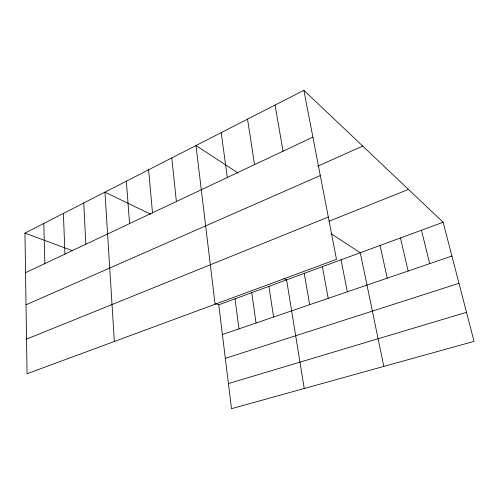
<?xml version="1.0" encoding="UTF-8"?>
<svg xmlns="http://www.w3.org/2000/svg" width="499" height="499" viewBox="0 0 499 499"><rect width="100%" height="100%" fill="white"/><g stroke="black" fill="none" stroke-linecap="round" stroke-linejoin="round"><path stroke-width="0.75" d="M303.86 90.313L336.482 259.374L27.052 373.739L24.95 233.108L303.86 90.313L443.137 222.248L474.05 341.378L231.492 408.687L218.774 304.808L215.287 303.517M25.543 272.691L312.892 137.106M317.869 166.13L362.717 146.064M26.023 304.802L320.302 175.517M26.534 339.133L328.317 217.04M329.184 221.2L408.463 189.402M218.774 304.808L443.137 222.248M222.411 334.517L451.907 256.049M225.33 358.344L458.986 283.313M228.411 383.55L466.509 312.312M24.95 233.108L72.299 250.623M150.748 214.258L104.952 192.152L114.346 341.472M283.875 278.536L286.594 279.852L304.253 388.496M238.148 173.066L195.976 145.552L215.081 304.24M331.062 233.682L360.272 252.744L383.843 366.409M421.468 230.22L429.683 263.647M400.454 237.954L408.138 271.013M380.063 245.458L387.243 278.155M341.054 259.811L347.31 291.809M322.385 266.684L328.211 298.34M304.24 273.358L309.661 304.683M275.055 105.058L283.045 151.191M247.529 119.155L254.552 164.633M268.924 286.357L273.583 317.021M251.746 292.676L256.043 323.015M221.194 132.64L227.332 177.476M235.035 298.826L238.996 328.847M171.799 157.927L176.372 201.521M148.615 169.797L152.488 212.792M126.347 181.199L129.578 223.602M83.77 202.993L85.828 244.242M63.404 213.422L64.939 254.103M43.812 223.452L44.854 263.578"/></g></svg>
